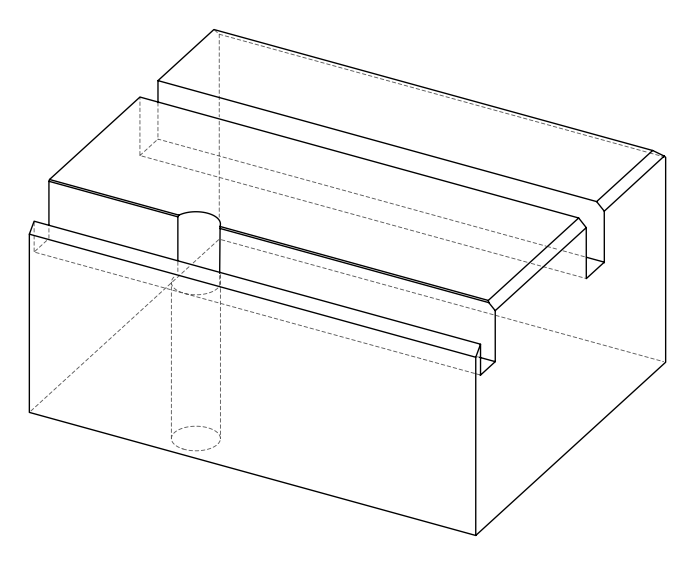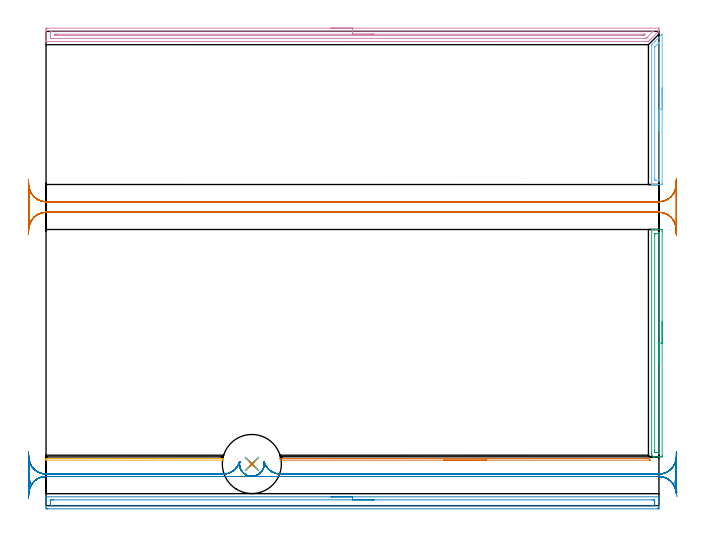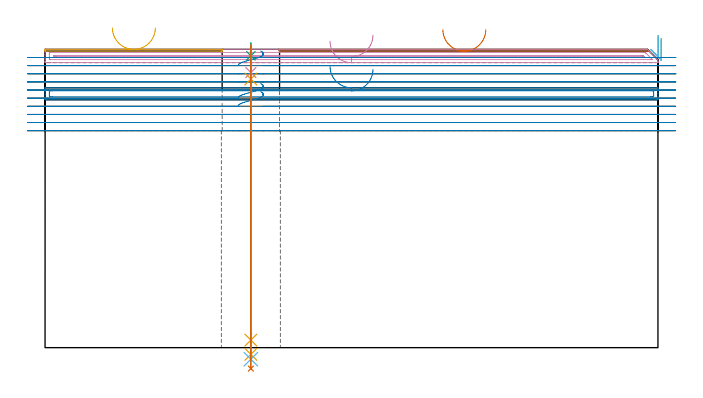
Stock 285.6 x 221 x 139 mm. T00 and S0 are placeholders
(PLAN: 13 operations, 6 tool changes, 45.8 min)
(1 AREA_MILL | FG_CHAMFER_SURFACE | UGT0205_001 | 1.51 min | 532 mm3)
(2 AREA_MILL_1 | FG_CHAMFER_SURFACE_1 | UGT0205_001 | 4.77 min | 66251 mm3)
(3 AREA_MILL_2 | FG_CHAMFER_SURFACE_2 | UGT0205_001 | 1.87 min | 1346 mm3)
(4 AREA_MILL_3 | FG_CHAMFER_SURFACE_3 | UGT0205_001 | 6.97 min | 5494 mm3)
(5 AREA_MILL_4 | FG_CHAMFER_SURFACE_4 | UGT0205_001 | 0.8 min | 255 mm3)
(6 AREA_MILL_5 | FG_CHAMFER_SURFACE_5 | UGT0205_001 | 1.27 min | 843 mm3)
(7 MILL_RECTANGULAR_SLOT | SLOT_RECTANGULAR | NXT0201_012 | Follow Part, ap 4, ae 75% | 13.16 min | 226183 mm3)
(8 MILL_RECTANGULAR_SLOT_1 | SLOT_RECTANGULAR_1 | NXT0201_012 | Follow Part, ap 4, ae 75% | 13.52 min | 155959 mm3)
(9 SPOT_DRILL | STEP1HOLE | NXT0321_9005460120000 | 0.05 min | 0 mm3)
(10 DRILL_BLIND_HOLE_INTO_CENTER | STEP1HOLE | UGT0301_192 | 0.05 min | 0 mm3)
(11 GUN_DRILL_THROUGH_HOLE | STEP1HOLE | UGT0307_003 | 0.64 min | 3868 mm3)
(12 SPADE_DRILL_TO_ENLARGE_THROUGH_HOLE | STEP1HOLE | UGT0306_008 | 0.59 min | 20579 mm3)
(13 DRILL_TO_ENLARGE_THROUGH_HOLE | STEP1HOLE | UGT0301_390 | 0.6 min | 38679 mm3)
(TOOL UGT0205_001 | Chamfer Mill 20 x 3 x 45 deg. | D20 FL50 Z2)
(TOOL NXT0201_012 | ENDMILL 16mm [2P460-1600-NA 1630] | D16 FL38 Z6)
(TOOL NXT0321_9005460120000 | NC Spot Drill, 142deg, 12mm, Carbide, Uncoated | D12 PA142 FL30 Z2)
(TOOL UGT0301_192 | Twist Drill 7.2 mm | D7.2 PA118 FL66 Z2)
(TOOL UGT0307_003 | Gun Drill 7 mm | D7 PA130 FL24 Z1)
(TOOL UGT0306_008 | Spade Drill 17.5mm | D17.5 PA132 FL10 Z2)
(TOOL UGT0301_390 | Twist Drill 27.5 mm | D27.5 PA118 FL165 Z2)
(OP 1 AREA_MILL)
G17 G21 G94 G90
T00 M6
G54
G17 G0 G90 X205.374 Y21.2 S1061 M3
G43 Z149. H0
Z148.2
G94 G1 X205.336 Z147.328 F250.
X205.222 Z146.464
X205.033 Z145.612
X204.771 Z144.78
X204.437 Z143.974
X204.034 Z143.2
X203.566 Z142.464
X203.035 Z141.772
X202.445 Z141.129
X201.802 Z140.54
X201.11 Z140.009
X200.374 Z139.54
X199.6 Z139.137
X198.794 Z138.803
X197.962 Z138.541
X197.111 Z138.352
X196.246 Z138.238
X195.374 Z138.2
X109.624
X109.38 Y21.203 Z138.203
X109.247 Y21.207 Z138.207
X109.178 Y21.458 Z138.458
X109.116 Y21.69 Z138.69
X109.078 Y21.82 Z138.819
X109.059 Y21.893 Z138.887
X109.037 Y21.997 Z138.989
X109.178 Y22. Z139.
X280.008
X280.695 Y21.998 Z138.988
X280.892 Y21.808 Z138.808
X281.495 Y21.206 Z138.204
Y21.202 Z138.2
Y21.201 Z138.199
X195.374 Y21.2 Z138.2
X194.503 Z138.238
X193.638 Z138.352
X192.786 Z138.541
X191.954 Z138.803
X191.148 Z139.137
X190.374 Z139.54
X189.638 Z140.009
X188.946 Z140.54
X188.303 Z141.129
X187.714 Z141.772
X187.183 Z142.464
X186.714 Z143.2
X186.311 Z143.974
X185.977 Z144.78
X185.715 Z145.612
X185.526 Z146.464
X185.412 Z147.328
X185.374 Z148.2
G0 Z149.
M5
M2
(OP 2 AREA_MILL_1)
G17 G21 G94 G90
T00 M6
G54
G17 G0 G90 X132.8 Y4.1 S1061 M3
G43 Z149. H0
Z131.1
G94 G1 X132.838 Z130.228 F250.
X132.952 Z129.363
X133.141 Z128.512
X133.403 Z127.68
X133.737 Z126.874
X134.14 Z126.1
X134.608 Z125.364
X135.14 Z124.672
X135.729 Z124.029
X136.372 Z123.439
X137.064 Z122.908
X137.8 Z122.44
X138.574 Z122.037
X139.38 Z121.703
X140.212 Z121.441
X141.064 Z121.252
X141.928 Z121.138
X142.8 Z121.1
X285.422
X285.59 Y4.104 Z121.095
X285.593 Y4.049 Z121.041
X285.6 Y3.632 Z120.631
Y3.361 Z120.361
Y2.635 Z119.631
Y1.382 Z118.379
Y-0.035 Z116.96
Y-0.662 Z116.334
X285.598 Y-0.926 Z116.071
X285.592 Y-1.491 Z115.505
X285.541 Y-1.494 Z115.503
X284.971 Y-1.5 Z115.5
X0.629
X0.059 Y-1.494 Z115.503
X0.008 Y-1.491 Z115.505
X0. Y-0.926 Z116.071
Y0.855 Z117.85
Y2.273 Z119.269
Y2.635 Z119.631
Y3.361 Z120.361
Y3.632 Z120.632
X0.007 Y4.049 Z121.041
X0.01 Y4.104 Z121.095
X0.178 Y4.1 Z121.1
X142.8
Y2.686 Z119.686
X282.288
X283.135 Y2.682 Z119.682
X283.182 Y2.679 Z119.679
X283.59 Y2.635 Z119.635
X283.597 Y2.222 Z119.222
X283.599 Y1.745 Z118.745
X283.6 Y1.33 Z118.33
X283.599 Y0.855 Z117.855
X283.598 Y0.442 Z117.442
X283.59 Y-0.035 Z116.965
X283.227 Y-0.079 Z116.921
X283.182 Y-0.082 Z116.918
X282.339 Y-0.086 Z116.914
X282.288
X3.312
X2.465 Y-0.082 Z116.918
X2.418 Y-0.079 Z116.921
X2.01 Y-0.035 Z116.965
X2.003 Y0.378 Z117.378
X2.001 Y0.855 Z117.855
X2. Y1.271 Z118.271
X2.001 Y1.745 Z118.745
X2.002 Y2.158 Z119.158
X2.01 Y2.635 Z119.635
X2.373 Y2.679 Z119.679
X2.418 Y2.682 Z119.682
X3.261 Y2.686 Z119.686
X3.312
X142.8
X143.672 Z119.724
X144.536 Z119.838
X145.388 Z120.026
X146.22 Z120.289
X147.026 Z120.623
X147.8 Z121.025
X148.536 Z121.494
X149.228 Z122.025
X149.871 Z122.615
X150.46 Z123.258
X150.992 Z123.95
X151.46 Z124.686
X151.863 Z125.46
X152.197 Z126.266
X152.459 Z127.098
X152.648 Z127.949
X152.762 Z128.814
X152.8 Z129.686
G0 Z149.
M5
M2
(OP 3 AREA_MILL_2)
G17 G21 G94 G90
T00 M6
G54
G17 G0 G90 X287.1 Y85.7 S1061 M3
G43 Z149. H0
Z144.1
G94 G1 Y85.662 Z143.228 F250.
Y85.548 Z142.364
Y85.359 Z141.512
Y85.097 Z140.68
Y84.763 Z139.874
Y84.36 Z139.1
Y83.891 Z138.364
Y83.36 Z137.672
Y82.771 Z137.029
Y82.128 Z136.44
Y81.436 Z135.908
Y80.7 Z135.44
Y79.926 Z135.037
Y79.12 Z134.703
Y78.288 Z134.441
Y77.436 Z134.252
Y76.572 Z134.138
Y75.7 Z134.1
Y23.256
X287.097 Y22.974
X287.092 Y22.71 Z134.102
X286.823 Y22.7 Z134.371
X286.171 Z135.027
X285.954 Z135.243
X285.302 Z135.895
X285.085 Z136.112
X283.564 Z137.636
X283.292 Z137.908
X283.148 Y22.701 Z138.05
X282.995 Y22.71 Z138.202
X282.912 Y22.789 Z138.285
X282.741 Y22.959 Z138.459
X282.568 Y23.132 Z138.631
X282.309 Y23.392 Z138.887
X282.201 Y23.505 Z138.986
X282.2 Y24.144 Z139.
Y128.589
X282.203 Y128.69 Z138.989
X282.339 Y128.7 Z138.86
X282.912 Z138.287
X283.781 Z137.418
X284.215 Z136.981
X284.433 Z136.764
X285.085 Z136.112
X285.302 Z135.896
X285.954 Z135.24
X286.497 Z134.698
X286.823 Y128.696 Z134.372
X287.092 Y128.69 Z134.102
X287.098 Y128.426 Z134.1
X287.1 Y128.144
Y127.861
Y75.7
X285.686 Z135.514
X285.685 Y25.308 Z135.515
X285.684 Y25.033 Z135.516
X285.68 Y24.727 Z135.52
Y24.715
X285.663 Y24.71 Z135.537
X285.606 Y24.705 Z135.594
X285.519 Y24.701 Z135.681
X284.215 Z136.985
X283.668 Y24.704 Z137.532
X283.631 Y24.71 Z137.569
X283.621 Y24.721 Z137.579
X283.618 Y24.755 Z137.582
X283.616 Y25.033 Z137.584
X283.614 Y25.648 Z137.586
Y25.922
X283.615 Y126.092 Z137.585
X283.616 Y126.367 Z137.584
X283.62 Y126.673 Z137.58
Y126.685
X283.637 Y126.69 Z137.563
X283.694 Y126.695 Z137.506
X283.781 Y126.699 Z137.419
X285.085 Z136.115
X285.632 Y126.696 Z135.568
X285.669 Y126.69 Z135.531
X285.679 Y126.679 Z135.521
X285.682 Y126.645 Z135.518
X285.684 Y126.367 Z135.516
X285.686 Y125.752 Z135.514
Y125.478
Y75.7
Y74.828 Z135.552
Y73.963 Z135.666
Y73.112 Z135.855
Y72.28 Z136.117
Y71.474 Z136.451
Y70.7 Z136.854
Y69.964 Z137.323
Y69.272 Z137.854
Y68.629 Z138.443
Y68.04 Z139.086
Y67.508 Z139.778
Y67.04 Z140.514
Y66.637 Z141.288
Y66.303 Z142.094
Y66.041 Z142.926
Y65.852 Z143.778
Y65.738 Z144.643
Y65.7 Z145.514
G0 Z149.
M5
M2
(OP 4 AREA_MILL_3)
G17 G21 G94 G90
T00 M6
G54
G17 G0 G90 X132.8 Y222.5 S1061 M3
G43 Z149. H0
Z142.8
G94 G1 X132.838 Z141.928 F250.
X132.952 Z141.064
X133.141 Z140.212
X133.403 Z139.38
X133.737 Z138.574
X134.14 Z137.8
X134.609 Z137.064
X135.14 Z136.372
X135.729 Z135.729
X136.372 Z135.14
X137.064 Z134.608
X137.8 Z134.14
X138.574 Z133.737
X139.38 Z133.403
X140.212 Z133.141
X141.064 Z132.952
X141.928 Z132.838
X142.8 Z132.8
X285.418
X285.527 Y222.497 Z132.803
X285.59 Y222.493 Z132.806
X285.6 Y222.208 Z133.091
Y221.882 Z133.418
X285.59 Y221.197 Z134.101
X285.56 Y221.163 Z134.135
X285.418 Y221.018 Z134.281
X285.268 Y220.867 Z134.432
X282.168 Y217.768 Z137.531
X282.038 Y217.637 Z137.66
X281.99 Y217.589 Z137.709
X280.889 Y216.489 Z138.811
X280.722 Y216.318 Z138.974
X280.649 Y216.311 Z138.983
X280.574 Y216.306 Z138.991
X280.515 Y216.307 Z138.993
X0.18 Y216.3 Z139.
X0.008 Y216.303 Z138.988
X0.006 Y216.306 Z138.985
X0. Y216.67 Z138.629
Y216.918 Z138.382
Y217.637 Z137.658
Y218.878 Z136.419
Y220.282 Z135.014
Y220.902 Z134.394
Y221.784 Z133.513
X0.003 Y222.045 Z133.251
X0.01 Y222.491 Z132.805
X0.172 Y222.496 Z132.802
X0.629 Y222.5 Z132.8
X142.8
Y221.086 Z134.214
X282.367 Y221.085 Z134.215
X282.976 Y221.08 Z134.22
X283.015 Y221.079 Z134.221
X283. Y221.06 Z134.24
X282.954 Y221.008 Z134.292
X282.882 Y220.933 Z134.367
X282.792 Y220.842 Z134.458
X280.04 Y218.09 Z137.21
X279.895 Y217.947 Z137.353
X279.776 Y217.832 Z137.468
X279.695 Y217.757 Z137.543
X279.652 Y217.728 Z137.572
X279.606 Y217.726 Z137.574
X279.518 Y217.723 Z137.577
X278.712 Y217.721 Z137.579
X278.626
X2.418 Y217.715 Z137.585
X2.338
X2.035 Y217.721 Z137.579
X2.009 Y217.725 Z137.575
X2.005 Y217.748 Z137.552
X2.002 Y217.783 Z137.517
X2. Y218.518 Z136.782
Y219.812 Z135.488
X2.002 Y220.282 Z135.018
X2.006 Y220.688 Z134.612
X2.02 Y221.079 Z134.221
X2.418 Y221.085 Z134.215
X2.497
X142.8 Y221.086 Z134.214
Y219.672 Z135.628
X278.437 Y219.671 Z135.629
X278.712 Y219.67 Z135.63
X278.987 Y219.667 Z135.633
X279.151 Y219.665 Z135.635
X278.99 Y219.494 Z135.806
X278.899 Y219.4 Z135.9
X278.806 Y219.307 Z135.993
X278.712 Y219.216 Z136.084
X278.628 Y219.143 Z136.157
X278.555 Y219.14 Z136.16
X278.399 Y219.138 Z136.162
X278.085 Y219.136 Z136.164
X277.817
X4.481 Y219.129 Z136.171
X4.206 Y219.13 Z136.17
X4.114 Y219.132 Z136.168
X4.043 Y219.136 Z136.164
X4.01 Y219.144 Z136.156
X4.008 Y219.197 Z136.103
X4.004 Y219.4 Z135.9
Y219.599 Z135.701
X4.01 Y219.664 Z135.636
X4.069 Y219.666 Z135.634
X4.206 Y219.668 Z135.632
X4.825 Y219.671 Z135.629
X5.1 Y219.672 Z135.628
X142.8
X143.672 Z135.667
X144.537 Z135.78
X145.388 Z135.969
X146.22 Z136.232
X147.026 Z136.565
X147.8 Z136.968
X148.536 Z137.437
X149.228 Z137.968
X149.871 Z138.557
X150.46 Z139.201
X150.992 Z139.893
X151.46 Z140.628
X151.863 Z141.402
X152.197 Z142.208
X152.459 Z143.04
X152.648 Z143.892
X152.762 Z144.757
X152.8 Z145.628
G0 Z149.
M5
M2
(OP 5 AREA_MILL_4)
G17 G21 G94 G90
T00 M6
G54
G17 G0 G90 X31.387 Y21.999 S1061 M3
G43 Z149. H0
Z148.999
G94 G1 X31.425 Z148.127 F250.
X31.539 Z147.262
X31.727 Z146.411
X31.99 Z145.579
X32.324 Z144.773
X32.726 Z143.999
X33.195 Z143.263
X33.726 Z142.571
X34.315 Z141.928
X34.959 Z141.338
X35.651 Z140.807
X36.387 Z140.339
X37.16 Z139.936
X37.966 Z139.602
X38.798 Z139.339
X39.65 Z139.151
X40.515 Z139.037
X41.386 Z138.999
X82.676 Y21.997 Z138.997
X82.701 Y21.995 Z138.994
X82.761 Y21.986 Z138.984
X82.747 Y21.901 Z138.9
X82.593 Y21.36 Z138.36
X82.546 Y21.207 Z138.207
X82.431 Y21.203 Z138.203
X82.231 Y21.2 Z138.2
X0.3 Y21.201 Z138.201
X0.098 Y21.204 Z138.204
X0.002 Y21.208 Z138.207
X0. Y21.213 Z138.212
Y21.6 Z138.598
X0.001 Y21.825 Z138.823
X0.01 Y21.994 Z138.992
X0.098 Y22. Z139.
X41.386 Y21.999 Z138.999
X42.258 Z139.037
X43.123 Z139.151
X43.975 Z139.339
X44.807 Z139.602
X45.613 Z139.935
X46.387 Z140.338
X47.122 Z140.807
X47.814 Z141.338
X48.458 Y21.998 Z141.927
X49.047 Z142.571
X49.578 Z143.263
X50.047 Z143.998
X50.45 Z144.772
X50.784 Z145.578
X51.046 Z146.41
X51.235 Z147.262
X51.349 Z148.127
X51.387 Z148.998
G0 Z149.
M5
M2
(OP 6 AREA_MILL_5)
G17 G21 G94 G90
T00 M6
G54
G17 G0 G90 X287.1 Y194.65 S1061 M3
G43 Z149. H0
Z144.1
G94 G1 Y194.612 Z143.228 F250.
Y194.498 Z142.364
Y194.309 Z141.512
Y194.047 Z140.68
Y193.713 Z139.874
Y193.31 Z139.1
Y192.842 Z138.364
Y192.31 Z137.672
Y191.721 Z137.029
Y191.078 Z136.44
Y190.386 Z135.908
Y189.65 Z135.44
Y188.876 Z135.037
Y188.07 Z134.703
Y187.238 Z134.441
Y186.386 Z134.252
Y185.522 Z134.138
Y184.65 Z134.1
Y150.228
X287.098 Y149.944
X287.094 Y149.61 Z134.103
X286.823 Y149.6 Z134.373
X285.085 Z136.11
X284.567 Z136.629
X284.215 Z136.98
X283.698 Z137.498
X283.346 Z137.848
X282.425 Z138.775
X282.312 Y149.601 Z138.88
X282.255 Y149.603 Z138.936
X282.203 Y149.61 Z138.988
X282.2 Y149.781 Z139.
Y214.601
X282.203 Y214.795 Z138.989
X282.28 Y214.882 Z138.917
X283.781 Y216.381 Z137.419
X286.951 Y219.552 Z134.247
X287.015 Y219.618 Z134.179
X287.09 Y219.682 Z134.101
X287.094 Y219.659 Z134.098
X287.097 Y219.633 Z134.097
X287.099 Y219.59 Z134.099
Y219.536
X287.1 Y184.65 Z134.1
X285.686 Z135.514
X285.685 Y152.016 Z135.515
X285.684 Y151.707 Z135.516
X285.681 Y151.631 Z135.519
X285.68 Y151.617 Z135.52
X285.671 Y151.61 Z135.529
X285.624 Y151.606 Z135.576
X285.488 Y151.601 Z135.712
X284.215 Z136.985
X283.748 Y151.603 Z137.452
X283.64 Y151.61 Z137.56
X283.621 Y151.613 Z137.579
X283.619 Y151.651 Z137.581
X283.616 Y151.739 Z137.584
X283.615 Y152.016 Z137.585
X283.614 Y152.635 Z137.586
X283.615 Y213.431 Z137.585
X283.617 Y213.707 Z137.583
X283.619 Y213.745 Z137.581
X283.622 Y213.76 Z137.578
X283.635 Y213.777 Z137.565
X283.693 Y213.84 Z137.507
X283.781 Y213.931 Z137.419
X283.891 Y214.041 Z137.309
X285.213 Y215.363 Z135.987
X285.346 Y215.495 Z135.854
X285.461 Y215.608 Z135.739
X285.66 Y215.798 Z135.54
X285.679 Y215.807 Z135.521
X285.681 Y215.775 Z135.519
X285.685 Y215.495 Z135.515
Y215.296
X285.686 Y184.65 Z135.514
Y183.778 Z135.552
Y182.914 Z135.666
Y182.062 Z135.855
Y181.23 Z136.117
Y180.424 Z136.451
Y179.65 Z136.854
Y178.914 Z137.323
Y178.222 Z137.854
Y177.579 Z138.443
Y176.99 Z139.086
Y176.458 Z139.778
Y175.99 Z140.514
Y175.587 Z141.288
Y175.253 Z142.094
Y174.991 Z142.926
Y174.802 Z143.778
Y174.688 Z144.643
Y174.65 Z145.514
G0 Z149.
M5
M2
(OP 7 MILL_RECTANGULAR_SLOT)
G17 G21 G94 G90
T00 M6
G54
G17 G0 G90 X-8.23 Y126.403 S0 M3
G43 Z149. H1
Z135.21
G94 G1 X-7.97 Y129.392 F250.
G2 X0. Y136.7 R8. F500.
G1 X285.6
G2 X293.511 Y129.888 R8.
G1 X293.541 Y129.885
G3 X293.6 Y130.845 R8.
G1 Y147.445
G3 X293.54 Y148.411 R8.
G1 X293.511 Y148.407
G2 X285.6 Y141.6 R8.
G1 X0.
G2 X-7.97 Y148.908 R8.
G1 X-8.23 Y151.897 F250.
G0 Z149.
X293.74 Y152.196
Z131.42
G1 X293.59 Y149.2
G2 X285.6 Y141.6 R8. F500.
G1 X0.
G2 X-7.99 Y149.2 R8.
G1 X-8.
Y129.1
X-7.99
G2 X0. Y136.7 R8.
G1 X285.6
G2 X293.59 Y129.1 R8.
G1 X293.74 Y126.104 F250.
G0 Y152.196 Z127.63
G1 X293.59 Y149.2
G2 X285.6 Y141.6 R8. F500.
G1 X0.
G2 X-7.99 Y149.2 R8.
G1 X-8.
Y129.1
X-7.99
G2 X0. Y136.7 R8.
G1 X285.6
G2 X293.59 Y129.1 R8.
G1 X293.74 Y126.104 F250.
G0 Z149.
X-8.23 Y126.403
Z123.84
G1 X-7.97 Y129.392
G2 X0. Y136.7 R8. F500.
G1 X285.6
G2 X293.59 Y129.1 R8.
G1 X293.6
Y149.2
X293.59
G2 X285.6 Y141.6 R8.
G1 X0.
G2 X-7.97 Y148.908 R8.
G1 X-8.23 Y151.897 F250.
G0 Z149.
X293.74 Y152.196
Z120.05
G1 X293.59 Y149.2
G2 X285.6 Y141.6 R8. F500.
G1 X0.
G2 X-7.99 Y149.2 R8.
G1 X-8.
Y129.1
X-7.99
G2 X0. Y136.7 R8.
G1 X285.6
G2 X293.59 Y129.1 R8.
G1 X293.74 Y126.104 F250.
G0 Y152.196 Z116.26
G1 X293.59 Y149.2
G2 X285.6 Y141.6 R8. F500.
G1 X0.
G2 X-7.99 Y149.2 R8.
G1 X-8.
Y129.1
X-7.99
G2 X0. Y136.7 R8.
G1 X285.6
G2 X293.59 Y129.1 R8.
G1 X293.74 Y126.104 F250.
G0 Y152.196 Z112.47
G1 X293.59 Y149.2
G2 X285.6 Y141.6 R8. F500.
G1 X0.
G2 X-7.99 Y149.2 R8.
G1 X-8.
Y129.1
X-7.99
G2 X0. Y136.7 R8.
G1 X285.6
G2 X293.59 Y129.1 R8.
G1 X293.74 Y126.104 F250.
G0 Y152.196 Z108.68
G1 X293.59 Y149.2
G2 X285.6 Y141.6 R8. F500.
G1 X0.
G2 X-7.99 Y149.2 R8.
G1 X-8.
Y129.1
X-7.99
G2 X0. Y136.7 R8.
G1 X285.6
G2 X293.59 Y129.1 R8.
G1 X293.74 Y126.104 F250.
G0 Y152.196 Z104.89
G1 X293.59 Y149.2
G2 X285.6 Y141.6 R8. F500.
G1 X0.
G2 X-7.99 Y149.2 R8.
G1 X-8.
Y129.1
X-7.99
G2 X0. Y136.7 R8.
G1 X285.6
G2 X293.59 Y129.1 R8.
G1 X293.74 Y126.104 F250.
G0 Y152.196 Z101.1
G1 X293.59 Y149.2
G2 X285.6 Y141.6 R8. F500.
G1 X0.
G2 X-7.99 Y149.2 R8.
G1 X-8.
Y129.1
X-7.99
G2 X0. Y136.7 R8.
G1 X285.6
G2 X293.59 Y129.1 R8.
G1 X293.74 Y126.104 F250.
G0 Z149.
M5
M2
(OP 8 MILL_RECTANGULAR_SLOT_1)
G17 G21 G94 G90
T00 M6
G54
G17 G0 G90 X293.958 Y24.472 S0 M3
G43 Z149. H1
Z135.21
G94 G1 X293.51 Y21.506 F250.
G2 X285.6 Y14.7 R8. F500.
G1 X109.248
G2 X101.548 Y20.53 R8.
G1 X101.538 Y20.528
G2 X90.262 Y20.528 R-5.75
G1 X90.252 Y20.53
G2 X82.552 Y14.7 R8.
G1 X0.
G2 X-7.97 Y22.008 R8.
G1 X-8.
Y14.1
G3 X-6.778 Y9.85 R8.
G2 X0. Y13.6 R8.
G1 X285.6
G2 X292.378 Y9.85 R8.
G1 X293.971 Y7.308 F250.
G0 Z149.
X100.425 Y15.85
Z138.21
G1 X100.894 Y16.53 Z137.989
X101.298 Y17.389 Z137.734
X101.555 Y18.303 Z137.48
X101.658 Y19.247 Z137.225
X101.605 Y20.195 Z136.971
X101.538 Y20.528 Z136.88
X101.548 Y20.53 Z136.877
X101.538 Y20.528 Z136.875
X101.605 Y20.195 Z136.784
X101.658 Y19.247 Z136.529
X101.555 Y18.303 Z136.275
X101.298 Y17.389 Z136.021
X100.894 Y16.53 Z135.766
X100.355 Y15.748 Z135.512
X99.694 Y15.066 Z135.257
X98.931 Y14.502 Z135.003
X98.085 Y14.07 Z134.748
X97.179 Y13.784 Z134.494
X96.239 Y13.65 Z134.24
X95.9 Z134.149
X95.561 Z134.058
X94.621 Y13.784 Z133.803
X93.715 Y14.07 Z133.549
X92.87 Y14.502 Z133.295
X92.106 Y15.066 Z133.04
X91.445 Y15.748 Z132.786
X90.906 Y16.53 Z132.531
X90.502 Y17.389 Z132.277
X90.245 Y18.303 Z132.022
X90.142 Y19.247 Z131.768
X90.195 Y20.195 Z131.514
X90.262 Y20.528 Z131.423
X90.252 Y20.53 Z131.42
G2 X82.552 Y14.7 R8. F500.
G1 X0.
G2 X-7.99 Y22.3 R8.
G1 X-8.
Y14.099
G3 X-6.778 Y9.85 R8.
G2 X0. Y13.6 R8.
G1 X285.6
G2 X292.378 Y9.85 R8.
G3 X293.6 Y14.09 R8.
G1 Y22.3
X293.59
G2 X285.6 Y14.7 R8.
G1 X109.248
G2 X101.548 Y20.53 R8.
G0 Z149.
X293.74 Y25.296
Z127.63
G1 X293.59 Y22.3 F250.
G2 X285.6 Y14.7 R8. F500.
G1 X109.248
G2 X101.548 Y20.53 R8.
G1 X101.538 Y20.528
G2 X90.262 Y20.528 R-5.75
G1 X90.252 Y20.53
G2 X82.552 Y14.7 R8.
G1 X0.
G2 X-7.97 Y22.008 R8.
G1 X-8.
Y12.13
G3 X-7.303 Y8.865 R8.
G2 X0. Y13.6 R8.
G1 X285.6
G2 X292.903 Y8.865 R8.
G1 X294.128 Y6.126 F250.
G0 X293.74 Y25.296 Z123.84
G1 X293.59 Y22.3
G2 X285.6 Y14.7 R8. F500.
G1 X109.248
G2 X101.548 Y20.53 R8.
G1 X101.538 Y20.528
G2 X90.262 Y20.528 R-5.75
G1 X90.252 Y20.53
G2 X82.552 Y14.7 R8.
G1 X0.
G2 X-7.97 Y22.008 R8.
G1 X-8.
Y8.343
G3 X-7.895 Y7.054 R8.
G1 X-7.866 Y7.059
G2 X0. Y13.6 R8.
G1 X285.6
G2 X293.466 Y7.059 R8.
G1 X294.013 Y4.109 F250.
G0 Z149.
X-8.23 Y3.303
Z120.05
G1 X-7.97 Y6.292
G2 X0. Y13.6 R8. F500.
G1 X285.6
G2 X293.59 Y6. R8.
G1 X293.6
Y22.3
X293.59
G2 X285.6 Y14.7 R8.
G1 X109.248
G2 X101.548 Y20.53 R8.
G1 X101.538 Y20.528
G2 X90.262 Y20.528 R-5.75
G1 X90.252 Y20.53
G2 X82.552 Y14.7 R8.
G1 X0.
G2 X-7.97 Y22.008 R8.
G1 X-8.23 Y24.997 F250.
G0 Z149.
X100.425 Y15.85
Z123.05
G1 X100.894 Y16.53 Z122.829
X101.298 Y17.389 Z122.574
X101.555 Y18.303 Z122.32
X101.658 Y19.247 Z122.065
X101.605 Y20.195 Z121.811
X101.538 Y20.528 Z121.72
X101.548 Y20.53 Z121.717
X101.538 Y20.528 Z121.715
X101.605 Y20.195 Z121.624
X101.658 Y19.247 Z121.369
X101.555 Y18.303 Z121.115
X101.298 Y17.389 Z120.861
X100.894 Y16.53 Z120.606
X100.355 Y15.748 Z120.352
X99.694 Y15.066 Z120.097
X98.931 Y14.502 Z119.843
X98.085 Y14.07 Z119.588
X97.179 Y13.784 Z119.334
X96.239 Y13.65 Z119.08
X95.9 Z118.989
X95.561 Z118.898
X94.621 Y13.784 Z118.643
X93.715 Y14.07 Z118.389
X92.87 Y14.502 Z118.135
X92.106 Y15.066 Z117.88
X91.445 Y15.748 Z117.626
X90.906 Y16.53 Z117.371
X90.502 Y17.389 Z117.117
X90.245 Y18.303 Z116.862
X90.142 Y19.247 Z116.608
X90.195 Y20.195 Z116.354
X90.262 Y20.528 Z116.263
X90.252 Y20.53 Z116.26
G2 X82.552 Y14.7 R8. F500.
G1 X0.
G2 X-7.99 Y22.3 R8.
G1 X-8.
Y6.
X-7.99
G2 X0. Y13.6 R8.
G1 X285.6
G2 X293.59 Y6. R8.
G1 X293.6
Y22.3
X293.59
G2 X285.6 Y14.7 R8.
G1 X109.248
G2 X101.548 Y20.53 R8.
G0 Z149.
X100.425 Y15.85
Z119.26
G1 X100.894 Y16.53 Z119.039 F250.
X101.298 Y17.389 Z118.784
X101.555 Y18.303 Z118.53
X101.658 Y19.247 Z118.275
X101.605 Y20.195 Z118.021
X101.538 Y20.528 Z117.93
X101.548 Y20.53 Z117.927
X101.538 Y20.528 Z117.925
X101.605 Y20.195 Z117.834
X101.658 Y19.247 Z117.579
X101.555 Y18.303 Z117.325
X101.298 Y17.389 Z117.071
X100.894 Y16.53 Z116.816
X100.355 Y15.748 Z116.562
X99.694 Y15.066 Z116.307
X98.931 Y14.502 Z116.053
X98.085 Y14.07 Z115.798
X97.179 Y13.784 Z115.544
X96.239 Y13.65 Z115.29
X95.9 Z115.199
X95.561 Z115.108
X94.621 Y13.784 Z114.853
X93.715 Y14.07 Z114.599
X92.87 Y14.502 Z114.345
X92.106 Y15.066 Z114.09
X91.445 Y15.748 Z113.836
X90.906 Y16.53 Z113.581
X90.502 Y17.389 Z113.327
X90.245 Y18.303 Z113.072
X90.142 Y19.247 Z112.818
X90.195 Y20.195 Z112.564
X90.262 Y20.528 Z112.473
X90.252 Y20.53 Z112.47
G2 X82.552 Y14.7 R8. F500.
G1 X0.
G2 X-7.99 Y22.3 R8.
G1 X-8.
Y6.
X-7.99
G2 X0. Y13.6 R8.
G1 X285.6
G2 X293.59 Y6. R8.
G1 X293.6
Y22.3
X293.59
G2 X285.6 Y14.7 R8.
G1 X109.248
G2 X101.548 Y20.53 R8.
G0 Z149.
X-8.23 Y3.303
Z108.68
G1 X-7.97 Y6.292 F250.
G2 X0. Y13.6 R8. F500.
G1 X285.6
G2 X293.59 Y6. R8.
G1 X293.6
Y22.3
X293.59
G2 X285.6 Y14.7 R8.
G1 X109.248
G2 X101.548 Y20.53 R8.
G1 X101.538 Y20.528
G2 X90.262 Y20.528 R-5.75
G1 X90.252 Y20.53
G2 X82.552 Y14.7 R8.
G1 X0.
G2 X-7.97 Y22.008 R8.
G1 X-8.23 Y24.997 F250.
G0 Y3.303 Z104.89
G1 X-7.97 Y6.292
G2 X0. Y13.6 R8. F500.
G1 X285.6
G2 X293.59 Y6. R8.
G1 Y22.3
G2 X285.6 Y14.7 R8.
G1 X109.248
G2 X101.548 Y20.53 R8.
G1 X101.538 Y20.528
G2 X90.262 Y20.528 R-5.75
G1 X90.252 Y20.53
G2 X82.552 Y14.7 R8.
G1 X0.
G2 X-7.97 Y22.008 R8.
G1 X-8.23 Y24.997 F250.
G0 Y3.303 Z101.1
G1 X-7.97 Y6.292
G2 X0. Y13.6 R8. F500.
G1 X285.6
G2 X293.59 Y6. R8.
G1 X293.6
Y22.3
X293.59
G2 X285.6 Y14.7 R8.
G1 X109.248
G2 X101.548 Y20.53 R8.
G1 X101.538 Y20.528
G2 X90.262 Y20.528 R-5.75
G1 X90.252 Y20.53
G2 X82.552 Y14.7 R8.
G1 X0.
G2 X-7.97 Y22.008 R8.
G1 X-8.23 Y24.997 F250.
G0 Z149.
M5
M2
(OP 9 SPOT_DRILL)
G17 G21 G94 G90
T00 M6
G54
G17 G0 G90 X95.9 Y19.4 S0 M3
G43 Z149. H0
G94 G81 G98 Z136. F250. R142.
G80
M5
M2
(OP 10 DRILL_BLIND_HOLE_INTO_CENTER)
G17 G21 G94 G90
T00 M6
G54
G17 G0 G90 X95.9 Y19.4 S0 M3
G43 Z149. H0
G94 G81 G98 Z128.2 F250. R141.
G80
M5
M2
(OP 11 GUN_DRILL_THROUGH_HOLE)
G17 G21 G94 G90
T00 M6
G54
G17 G0 G90 X95.9 Y19.4 M8
G43 Z149. H0
Z136.903
S716 M3
G94 G1 Z125.171 F125. M26
G4 X.084
Z3.5 F250.
G4 X.084
Z-3.132 F125.
G4 X.084
M5
M9
G0 Z136.903
Z149.
M2
(OP 12 SPADE_DRILL_TO_ENLARGE_THROUGH_HOLE)
G17 G21 G94 G90
T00 M6
G54
G17 G0 G90 X95.9 Y19.4 S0 M3
G43 Z149. H0
G94 G73 G98 Z-5.396 F250. Q16.044 R141.
G80
M5
M2
(OP 13 DRILL_TO_ENLARGE_THROUGH_HOLE)
G17 G21 G94 G90
T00 M6
G54
G17 G0 G90 X95.9 Y19.4 S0 M3
G43 Z149. H0
G94 G73 G98 Z-9.762 F250. Q24.794 R141.
G80
M5
M2
